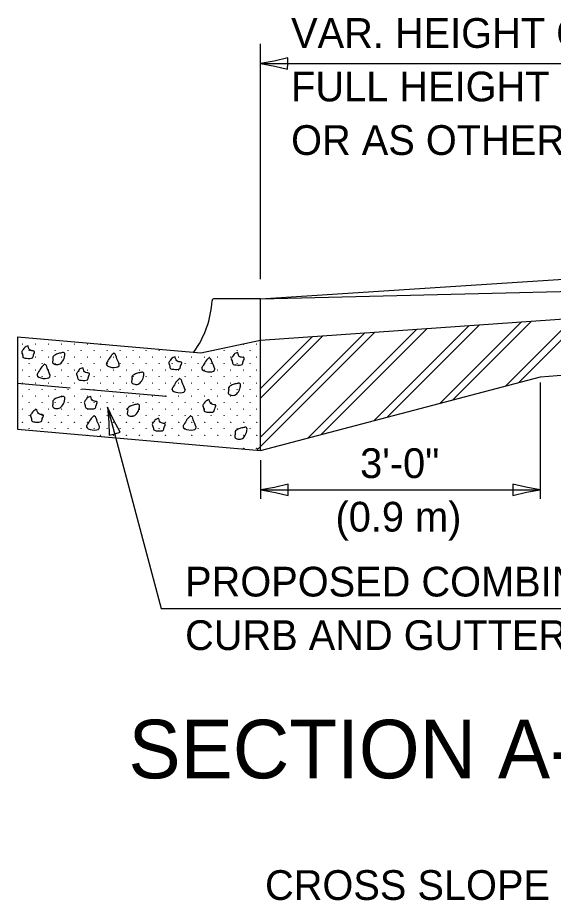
# Model space of a CAD drawing. Extents: x 0 to 2.83, y 0 to 1.83.
# Drawn here: x 1.358 to 1.5869, y 0.6163 to 0.9932 of the extents above; entities that cross this region are included whole.
import ezdxf

# ---------------------------------------------------------------- set-up
doc = ezdxf.new("R2010")
doc.units = 0
for name, color, linetype in [('RD_Pr_Roadway_Dimensions', 7, 'Continuous'), ('RD_Pr_Roadway_Items', 7, 'Continuous'), ('RD_Pr_Roadway_Notes', 7, 'Continuous')]:
    doc.layers.add(name, color=color, linetype=linetype)

msp = doc.modelspace()

# ---------------------------------------------------------------- linework, layer by layer
at = {"layer": 'RD_Pr_Roadway_Dimensions'}
for p, q in [((1.4617398108466981, 0.8814678168445271), (1.4617398108466981, 0.9819896326056128)), ((1.4617398108466981, 0.9736556326056277), (1.8504650730482757, 0.9736556326056277)), ((1.5813285438466804, 0.8373359532457223), (1.5813285438466804, 0.7876575369255063)), ((1.4617398108466981, 0.8042187207457056), (1.4617398108466981, 0.7876575369255063)), ((1.4619139914474903, 0.7915218717457173), (1.5813285438466804, 0.7915218717457173))]:
    msp.add_line(p, q, dxfattribs=at)
for points in [[(1.4733994784466982, 0.9712159422056278), (1.473406179405089, 0.9736556326056277), (1.473406179405089, 0.9760953230056277), (1.467570810846698, 0.9746655618056276), (1.4617398108466981, 0.9736556326056277), (1.467960321646698, 0.9725244186056277)], [(1.4735736590474904, 0.7890821813457174), (1.4735803600058812, 0.7915218717457173), (1.4735803600058812, 0.7939615621457172), (1.4677449914474903, 0.7925318009457174), (1.4619139914474903, 0.7915218717457173), (1.4681345022474903, 0.7903906577457173)], [(1.5696688762466806, 0.7939615621457172), (1.5696621752882898, 0.7915218717457173), (1.5696621752882898, 0.7890821813457174), (1.5754975438466805, 0.7905119425457172), (1.5813285438466804, 0.7915218717457173), (1.5751080330466805, 0.7926530857457172)]]:
    msp.add_lwpolyline(points, close=True, dxfattribs=at)
at = {"layer": 'RD_Pr_Roadway_Items'}
for p, q in [((1.4617398108466981, 0.8731713198445183), (1.8122553498466953, 0.8958102141448674)), ((1.4617398108466981, 0.8555149074453307), (1.8509280267478885, 0.8827283343444956)), ((1.4617398108466981, 0.8731713198445183), (1.8509280267478885, 0.8827283343444956)), ((1.4617398108466981, 0.8731713198445183), (1.441974896447499, 0.8731713198445183)), ((1.4617398108466981, 0.8555149074453307), (1.4617398108466981, 0.8731713198445183)), ((1.5384962332661718, 0.8285563497638707), (1.5732542760719532, 0.8633143925696989)), ((1.5440064354699559, 0.8300044856147287), (1.577621725786057, 0.8636197759348345)), ((1.5666490706464729, 0.8359657288232265), (1.5955572367935429, 0.8648738951093895)), ((1.5721592728502571, 0.8374138646740844), (1.5999246865076933, 0.8651792784745251)), ((1.4821905583703878, 0.8137375915080687), (1.5286483544876788, 0.8601953876253595)), ((1.4877007604330765, 0.815185727219787), (1.5330158042017823, 0.8605007709904952)), ((1.5103433958877797, 0.8211469705674244), (1.5509513153503636, 0.8617548900279594)), ((1.5158535980896082, 0.822595106420238), (1.5553187652055163, 0.8620602735341905)), ((1.5814248015482897, 0.8398524045461235), (1.8509280267478885, 0.8599015083444682)), ((1.3580244309474703, 0.8568762663444882), (1.3580244309474703, 0.8174289441449014)), ((1.3580244309474703, 0.8568762663444882), (1.4362956921470804, 0.8500282185460818)), ((1.4602565275134973, 0.8084849524820601), (1.5107128434801929, 0.8589412684507114)), ((1.4617394677031308, 0.8307113508535927), (1.4884098828976495, 0.8573817660461558)), ((1.4617394723188586, 0.814029963638485), (1.5063453937640867, 0.8586358850856689)), ((1.4617394723188586, 0.8347734218223398), (1.4840424330404947, 0.8570763825419736)), ((1.4362956921470804, 0.8500282185460818), (1.4617398108466981, 0.8555149074453307)), ((1.4617394723188586, 0.8555168801413295), (1.4617394723188586, 0.8555168801413295)), ((1.4617398108466981, 0.808353218144868), (1.4617398108466981, 0.8555149074453307)), ((1.3580244309474703, 0.8371434378444594), (1.380521230548293, 0.8351770305460696)), ((1.4617398108466981, 0.808353218144868), (1.5814248015482897, 0.8398524045461235)), ((1.3854166221471025, 0.8347553301449311), (1.4216324358467, 0.8315879934452852)), ((1.3580244309474703, 0.8174289441449014), (1.4617398108466981, 0.808353218144868))]:
    msp.add_line(p, q, dxfattribs=at)
for centre in [(1.3601547926770046, 0.8537668272585054), (1.3657110737221303, 0.8537668272585054), (1.3712673547712608, 0.8537668272585054), (1.3768236358163866, 0.8537668272585054), (1.382379916865517, 0.8537668272585054), (1.3879361979106428, 0.8537668272585054), (1.3934924789597267, 0.8537668272585054), (1.4546115704820946, 0.8537668272585054), (1.4601678515272203, 0.8537668272585054), (1.3601547926770046, 0.8482105466922192), (1.3629329331975883, 0.8509886869743843), (1.3657110737221303, 0.8482105466922192), (1.368489214242714, 0.8509886869743843), (1.3712673547712608, 0.8482105466922192), (1.3740454952918446, 0.8509886869743843), (1.3768236358163866, 0.8482105466922192), (1.3796017763369706, 0.8509886869743843), (1.382379916865517, 0.8482105466922192), (1.3851580573861009, 0.8509886869743843), (1.3879361979106428, 0.8482105466922192), (1.3907143384312268, 0.8509886869743843), (1.3934924789597267, 0.8482105466922192), (1.3962706194803107, 0.8509886869743843), (1.3990487600108596, 0.8482105466922192), (1.4018269005354016, 0.8509886869743843), (1.4046050410539832, 0.8482105466922192), (1.4073831815825297, 0.8509886869743843), (1.4101613221050693, 0.8482105466922192), (1.4129394626196927, 0.8509886869743843), (1.4157176031502416, 0.8482105466922192), (1.418495743676786, 0.8509886869743843), (1.4212738841993255, 0.8482105466922192), (1.4240520247239141, 0.8509886869743843), (1.4268301652444515, 0.8482105466922192), (1.432386446293582, 0.8482105466922192), (1.4379427273387078, 0.8482105466922192), (1.440720867865252, 0.8509886869743843), (1.4434990083878383, 0.8482105466922192), (1.4462771489123802, 0.8509886869743843), (1.449055289432964, 0.8482105466922192), (1.4518334299595084, 0.8509886869743843), (1.4546115704820946, 0.8482105466922192), (1.4573897110066365, 0.8509886869743843), (1.4601678515272203, 0.8482105466922192), (1.3629329331975883, 0.8454324064100539), (1.368489214242714, 0.8454324064100539), (1.3740454952918446, 0.8454324064100539), (1.3796017763369706, 0.8454324064100539), (1.3851580573861009, 0.8454324064100539), (1.3907143384312268, 0.8454324064100539), (1.3962706194803107, 0.8454324064100539), (1.4018269005354016, 0.8454324064100539), (1.4073831815825297, 0.8454324064100539), (1.4129394626196927, 0.8454324064100539), (1.418495743676786, 0.8454324064100539), (1.4240520247239141, 0.8454324064100539), (1.4296083057709958, 0.8454324064100539), (1.435164586818124, 0.8454324064100539), (1.440720867865252, 0.8454324064100539), (1.4462771489123802, 0.8454324064100539), (1.4518334299595084, 0.8454324064100539), (1.4573897110066365, 0.8454324064100539), (1.3601547926770046, 0.8426542661299375), (1.3657110737221303, 0.8426542661299375), (1.3712673547712608, 0.8426542661299375), (1.3768236358163866, 0.8426542661299375), (1.382379916865517, 0.8426542661299375), (1.3879361979106428, 0.8426542661299375), (1.3934924789597267, 0.8426542661299375), (1.3990487600108596, 0.8426542661299375), (1.4046050410539832, 0.8426542661299375), (1.4101613221050693, 0.8426542661299375), (1.4157176031502416, 0.8426542661299375), (1.4212738841993255, 0.8426542661299375), (1.4268301652444515, 0.8426542661299375), (1.432386446293582, 0.8426542661299375), (1.4379427273387078, 0.8426542661299375), (1.4434990083878383, 0.8426542661299375), (1.449055289432964, 0.8426542661299375), (1.4546115704820946, 0.8426542661299375), (1.4601678515272203, 0.8426542661299375), (1.3601547926770046, 0.8370979855736164), (1.3629329331975883, 0.839876125849728), (1.3657110737221303, 0.8370979855736164), (1.368489214242714, 0.839876125849728), (1.3712673547712608, 0.8370979855736164), (1.3740454952918446, 0.839876125849728), (1.3768236358163866, 0.8370979855736164), (1.3796017763369706, 0.839876125849728), (1.382379916865517, 0.8370979855736164), (1.3851580573861009, 0.839876125849728), (1.3879361979106428, 0.8370979855736164), (1.3907143384312268, 0.839876125849728), (1.3934924789597267, 0.8370979855736164), (1.3962706194803107, 0.839876125849728), (1.3990487600108596, 0.8370979855736164), (1.4018269005354016, 0.839876125849728), (1.4046050410539832, 0.8370979855736164), (1.4073831815825297, 0.839876125849728), (1.4101613221050693, 0.8370979855736164), (1.4129394626196927, 0.839876125849728), (1.4157176031502416, 0.8370979855736164), (1.418495743676786, 0.839876125849728), (1.4212738841993255, 0.8370979855736164), (1.4240520247239141, 0.839876125849728), (1.4268301652444515, 0.8370979855736164), (1.4296083057709958, 0.839876125849728), (1.432386446293582, 0.8370979855736164), (1.435164586818124, 0.839876125849728), (1.4379427273387078, 0.8370979855736164), (1.440720867865252, 0.839876125849728), (1.4434990083878383, 0.8370979855736164), (1.4462771489123802, 0.839876125849728), (1.449055289432964, 0.8370979855736164), (1.4518334299595084, 0.839876125849728), (1.4546115704820946, 0.8370979855736164), (1.4573897110066365, 0.839876125849728), (1.4601678515272203, 0.8370979855736164), (1.3629329331975883, 0.8343198452914511), (1.368489214242714, 0.8343198452914511), (1.3740454952918446, 0.8343198452914511), (1.3796017763369706, 0.8343198452914511), (1.3851580573861009, 0.8343198452914511), (1.3907143384312268, 0.8343198452914511), (1.3962706194803107, 0.8343198452914511), (1.4018269005354016, 0.8343198452914511), (1.4073831815825297, 0.8343198452914511), (1.4129394626196927, 0.8343198452914511), (1.418495743676786, 0.8343198452914511), (1.4240520247239141, 0.8343198452914511), (1.4296083057709958, 0.8343198452914511), (1.435164586818124, 0.8343198452914511), (1.440720867865252, 0.8343198452914511), (1.4462771489123802, 0.8343198452914511), (1.4518334299595084, 0.8343198452914511), (1.4573897110066365, 0.8343198452914511), (1.3601547926770046, 0.8315417050092859), (1.3657110737221303, 0.8315417050092859), (1.3712673547712608, 0.8315417050092859), (1.3768236358163866, 0.8315417050092859), (1.382379916865517, 0.8315417050092859), (1.3879361979106428, 0.8315417050092859), (1.3934924789597267, 0.8315417050092859), (1.3990487600108596, 0.8315417050092859), (1.4046050410539832, 0.8315417050092859), (1.4101613221050693, 0.8315417050092859), (1.4157176031502416, 0.8315417050092859), (1.4212738841993255, 0.8315417050092859), (1.4268301652444515, 0.8315417050092859), (1.432386446293582, 0.8315417050092859), (1.4379427273387078, 0.8315417050092859), (1.4434990083878383, 0.8315417050092859), (1.449055289432964, 0.8315417050092859), (1.4546115704820946, 0.8315417050092859), (1.4601678515272203, 0.8315417050092859), (1.3601547926770046, 0.825985424451009), (1.3629329331975883, 0.8287635647291696), (1.3657110737221303, 0.825985424451009), (1.368489214242714, 0.8287635647291696), (1.3712673547712608, 0.825985424451009), (1.3740454952918446, 0.8287635647291696), (1.3768236358163866, 0.825985424451009), (1.3796017763369706, 0.8287635647291696), (1.382379916865517, 0.825985424451009), (1.3851580573861009, 0.8287635647291696), (1.3879361979106428, 0.825985424451009), (1.3907143384312268, 0.8287635647291696), (1.3934924789597267, 0.825985424451009), (1.3962706194803107, 0.8287635647291696), (1.3990487600108596, 0.825985424451009), (1.4018269005354016, 0.8287635647291696), (1.4046050410539832, 0.825985424451009), (1.4073831815825297, 0.8287635647291696), (1.4101613221050693, 0.825985424451009), (1.4129394626196927, 0.8287635647291696), (1.4157176031502416, 0.825985424451009), (1.418495743676786, 0.8287635647291696), (1.4212738841993255, 0.825985424451009), (1.4240520247239141, 0.8287635647291696), (1.4268301652444515, 0.825985424451009), (1.4296083057709958, 0.8287635647291696), (1.432386446293582, 0.825985424451009), (1.435164586818124, 0.8287635647291696), (1.4379427273387078, 0.825985424451009), (1.440720867865252, 0.8287635647291696), (1.4434990083878383, 0.825985424451009), (1.4462771489123802, 0.8287635647291696), (1.449055289432964, 0.825985424451009), (1.4518334299595084, 0.8287635647291696), (1.4546115704820946, 0.825985424451009), (1.4573897110066365, 0.8287635647291696), (1.4601678515272203, 0.825985424451009), (1.3629329331975883, 0.8232072841727552), (1.368489214242714, 0.8232072841727552), (1.3740454952918446, 0.8232072841727552), (1.3796017763369706, 0.8232072841727552), (1.3851580573861009, 0.8232072841727552), (1.3907143384312268, 0.8232072841727552), (1.3962706194803107, 0.8232072841727552), (1.4018269005354016, 0.8232072841727552), (1.4073831815825297, 0.8232072841727552), (1.4129394626196927, 0.8232072841727552), (1.418495743676786, 0.8232072841727552), (1.4240520247239141, 0.8232072841727552), (1.4296083057709958, 0.8232072841727552), (1.435164586818124, 0.8232072841727552), (1.440720867865252, 0.8232072841727552), (1.4462771489123802, 0.8232072841727552), (1.4518334299595084, 0.8232072841727552), (1.4573897110066365, 0.8232072841727552), (1.3601547926770046, 0.8204291438906831), (1.3657110737221303, 0.8204291438906831), (1.3712673547712608, 0.8204291438906831), (1.3768236358163866, 0.8204291438906831), (1.382379916865517, 0.8204291438906831), (1.3879361979106428, 0.8204291438906831), (1.3934924789597267, 0.8204291438906831), (1.3990487600108596, 0.8204291438906831), (1.4046050410539832, 0.8204291438906831), (1.4101613221050693, 0.8204291438906831), (1.4157176031502416, 0.8204291438906831), (1.4212738841993255, 0.8204291438906831), (1.4268301652444515, 0.8204291438906831), (1.432386446293582, 0.8204291438906831), (1.4379427273387078, 0.8204291438906831), (1.4434990083878383, 0.8204291438906831), (1.449055289432964, 0.8204291438906831), (1.4546115704820946, 0.8204291438906831), (1.4601678515272203, 0.8204291438906831), (1.3629329331975883, 0.8176510036025574), (1.368489214242714, 0.8176510036025574), (1.3740454952918446, 0.8176510036025574), (1.3796017763369706, 0.8176510036025574), (1.3851580573861009, 0.8176510036025574), (1.3879361979106428, 0.8148728633263526), (1.3907143384312268, 0.8176510036025574), (1.3934924789597267, 0.8148728633263526), (1.3962706194803107, 0.8176510036025574), (1.3990487600108596, 0.8148728633263526), (1.4018269005354016, 0.8176510036025574), (1.4046050410539832, 0.8148728633263526), (1.4073831815825297, 0.8176510036025574), (1.4101613221050693, 0.8148728633263526), (1.4129394626196927, 0.8176510036025574), (1.4157176031502416, 0.8148728633263526), (1.418495743676786, 0.8176510036025574), (1.4212738841993255, 0.8148728633263526), (1.4240520247239141, 0.8176510036025574), (1.4268301652444515, 0.8148728633263526), (1.4296083057709958, 0.8176510036025574), (1.432386446293582, 0.8148728633263526), (1.435164586818124, 0.8176510036025574), (1.4379427273387078, 0.8148728633263526), (1.440720867865252, 0.8176510036025574), (1.4434990083878383, 0.8148728633263526), (1.4462771489123802, 0.8176510036025574), (1.449055289432964, 0.8148728633263526), (1.4518334299595084, 0.8176510036025574), (1.4546115704820946, 0.8148728633263526), (1.4573897110066365, 0.8176510036025574), (1.4601678515272203, 0.8148728633263526), (1.418495743676786, 0.8120947230501478), (1.4240520247239141, 0.8120947230501478), (1.4296083057709958, 0.8120947230501478), (1.435164586818124, 0.8120947230501478), (1.440720867865252, 0.8120947230501478), (1.4462771489123802, 0.8120947230501478), (1.4518334299595084, 0.8120947230501478), (1.4573897110066365, 0.8120947230501478), (1.4546115704820946, 0.8093165827740362), (1.4601678515272203, 0.8093165827740362)]:
    msp.add_circle(centre, 3.9288836993065006e-05, dxfattribs=at)
for centre, radius, start, end in [((1.3998311282074531, 0.8745945762125221), 0.041314576964210314, 324.0807027777778, 356.8275194444444), ((1.4420319521416898, 0.87222257452732), 0.000950128074147753, 90.5153611111111, 175.77719444444443)]:
    msp.add_arc(centre, radius, start, end, dxfattribs=at)
for points in [[(1.3625072895482635, 0.8530534605460619), (1.3608984108466642, 0.8522696478444529), (1.360403371247881, 0.8515316721449052), (1.3597479021470982, 0.850344493844491), (1.3600504263466677, 0.8495056767456611), (1.360403371247881, 0.8481764037456742), (1.3618701552478585, 0.8477272011449006), (1.3632727674474927, 0.8476813641448883), (1.3643911902478885, 0.8479563861448696), (1.3648358091470774, 0.849203152546045), (1.3652666769474733, 0.8506653528444846), (1.3636257123467035, 0.8510870532457163), (1.3625072895482635, 0.8529663702456658)], [(1.3772026317478612, 0.8501428110461129), (1.3754608257478556, 0.8497944498445285), (1.3746815967478778, 0.8495194278444541), (1.3736777664474664, 0.8489418816448567), (1.3731185550482932, 0.8482909962457051), (1.3731323061470861, 0.8473788399452721), (1.3729718766470893, 0.8460495669452851), (1.3733248215482559, 0.8454536859453102), (1.374264480048277, 0.8450915736449328), (1.3753370658467046, 0.8450640714452979), (1.3762263036470848, 0.8453665956449141), (1.376964279346679, 0.8461366572456812), (1.3775830788467067, 0.8470625646449071), (1.3780139466471026, 0.8482176570460578), (1.3781606250482599, 0.8489418816448567), (1.3781606250482599, 0.8497531965461006), (1.3776655854474742, 0.8502619872456794), (1.377266803548251, 0.850216150245667)], [(1.3990760481470719, 0.8498677890461316), (1.397925539447459, 0.8487677010461134), (1.3965229272478714, 0.8465996109452476), (1.395881209247884, 0.845265754245725), (1.4013541470482933, 0.8444681904453231), (1.4004603255482844, 0.8475117672456806), (1.3992502287478639, 0.8498265357456548), (1.3990256274474773, 0.8499273771449369)], [(1.4253498165482643, 0.8483643354452592), (1.4237363541470829, 0.8475805227456992), (1.4232458982478815, 0.8468425470460584), (1.4225904291470988, 0.8456553687456442), (1.4229067044474637, 0.8448165516448585), (1.4232458982478815, 0.8434872786448715), (1.4247264333466987, 0.8430380760460539), (1.4261152944474935, 0.8429922390460415), (1.427233717247889, 0.8432672610461158), (1.427678336147078, 0.8445140274453354), (1.428127538747898, 0.8459762277457309), (1.4264819904474995, 0.8463933444452849), (1.4253498165482643, 0.8482772451448631)], [(1.4398663944474874, 0.847988472046089), (1.438720469447457, 0.8468883840460708), (1.4373316083466623, 0.8447294613444624), (1.4366944740482595, 0.8434001883444754), (1.4421490770482912, 0.8425888734452804), (1.4412690066470752, 0.8456278665461023), (1.4400589098467014, 0.8479426350460766), (1.4398343085482705, 0.8480618112456431)], [(1.4520865386470674, 0.85022990134446), (1.4504776599474705, 0.8494644234452774), (1.4499826203466846, 0.8487126966448878), (1.4493134001470624, 0.8475392694453155), (1.449629675447474, 0.8467004523445298), (1.4499826203466846, 0.8453528445461211), (1.4514677391470863, 0.8449036419452546), (1.4528520165482524, 0.8448623886448708), (1.4539704393466923, 0.8451374106448521), (1.4544013071470883, 0.8463795933445362), (1.454864260846701, 0.8478417936449317), (1.4532049614474631, 0.8482634940460702), (1.4520865386470674, 0.8501428110461129)], [(1.369529517947462, 0.8451786639453289), (1.3683652581471006, 0.8440785759453108), (1.3669763970482616, 0.841924236945287), (1.3663530138466962, 0.8405766291449224), (1.3718076168466813, 0.8397790653445204), (1.3709321301470965, 0.8428180584452493), (1.3697036985482542, 0.8451374106448521), (1.3694790972478676, 0.8452382520460902)], [(1.385962082447483, 0.8436752103444567), (1.3843486200482573, 0.8428913976448966), (1.3838719152478955, 0.8421534219452558), (1.3831843602478957, 0.8409662436449347), (1.3835052192478894, 0.8401274265461047), (1.3838719152478955, 0.8387798187456471), (1.3853386992478731, 0.8383489509452512), (1.3867275603466656, 0.838303113945332), (1.3878597342478565, 0.8385781359453132), (1.388272267247875, 0.8398249023445328), (1.388735220947488, 0.8412871026449283), (1.3870759215482964, 0.8417042193444824), (1.385962082447483, 0.8435881200461095)], [(1.4109753333467048, 0.8417042193444824), (1.4092381110482837, 0.8413558581448538), (1.4084542983466748, 0.8410808361448725), (1.4074504680482658, 0.8405032899452751), (1.406872921846666, 0.8398524045461235), (1.4069050077478855, 0.8389402482456906), (1.4067308271470933, 0.8376109752457035), (1.4070837720482599, 0.8370150942457286), (1.4080417653467028, 0.8366529819452582), (1.4091097674474573, 0.8366117286448744), (1.4099852541470888, 0.8369280039453325), (1.4107186461471009, 0.8376797307457221), (1.4113603641470882, 0.8386239729453255), (1.41177289714706, 0.8397790653445204), (1.4119149918466793, 0.8405032899452751), (1.4119149918466793, 0.8413146048444701), (1.4114382870482733, 0.8418050607457204), (1.4110395051470945, 0.8417775585460854)], [(1.4272016313466698, 0.8390685918445145), (1.4260511226471035, 0.8379685038444964), (1.4246622615482647, 0.8358141648444725), (1.4240251272478595, 0.8344803081448567), (1.4294980650482687, 0.8336735769452904), (1.4286042435482598, 0.8367263211449054), (1.4273895630482571, 0.8390273385460866), (1.4271832965482945, 0.8391419310461176)], [(1.4522469681470642, 0.8370288453445216), (1.4505097458466876, 0.8366667330461001), (1.449712182048288, 0.8363917110461188), (1.4487221028466697, 0.8358141648444725), (1.448149140346701, 0.8351632794453209), (1.448194977346667, 0.8342511231448879), (1.4480207967478769, 0.8329172664452722), (1.4483554068466635, 0.832325969144926), (1.4493134001470624, 0.8319638568444555), (1.450395153346703, 0.8319363546449138), (1.4512752237478725, 0.8322388788445299), (1.4520086157478846, 0.8329906056449194), (1.4526136641470704, 0.8339302641448942), (1.4530628667478902, 0.8351036913444666), (1.4532049614474631, 0.8358141648444725), (1.4532049614474631, 0.8366254797457163), (1.4527099218466772, 0.8371159356449177), (1.4523111399475008, 0.8370884334452828)], [(1.3772026317478612, 0.8313863106448581), (1.3754608257478556, 0.8310379494453226), (1.3746815967478778, 0.8307629274452483), (1.3736777664474664, 0.830199132344537), (1.3731185550482932, 0.8295161610461218), (1.3731323061470861, 0.8286177558444818), (1.3729718766470893, 0.8272884828444947), (1.3733248215482559, 0.8266926018445199), (1.374264480048277, 0.8263488243445201), (1.3753370658467046, 0.8263029873445077), (1.3762263036470848, 0.8266238463445013), (1.376964279346679, 0.8273618220460979), (1.3775830788467067, 0.8283014805460727), (1.3780139466471026, 0.8294611566448962), (1.3781606250482599, 0.830199132344537), (1.3781606250482599, 0.8310104472456877), (1.3776655854474742, 0.8314871520460961), (1.377266803548251, 0.8314413150460837)], [(1.3892485953466955, 0.8314734009452541), (1.3876351329474699, 0.8307033393444871), (1.387140093346684, 0.8299516125460533), (1.3864708731470619, 0.8287781853445252), (1.3867733973466778, 0.8279393682456953), (1.387140093346684, 0.8266100952457083), (1.3886068773466616, 0.8261425578444642), (1.3900140732478803, 0.8261013045461295), (1.3911279123466915, 0.8263763265461107), (1.3915587801470874, 0.8276230929453303), (1.3920079827478609, 0.8290990443445189), (1.390348683346667, 0.8295024099452799), (1.3892485953466955, 0.8313863106448581)], [(1.4398984803467045, 0.8300662050460843), (1.438289601647061, 0.8293007271448528), (1.4377945620482775, 0.8285627514453051), (1.4371253418466996, 0.8273755731448909), (1.4374416171470645, 0.8265230049453122), (1.4377945620482775, 0.8251891482456964), (1.439261346048255, 0.82472619454613), (1.4406502071470941, 0.8247124434452882), (1.441782381048285, 0.8249874654452695), (1.4422132488466788, 0.8262158970460673), (1.44265786774787, 0.8276918484452558), (1.4410169031471003, 0.8280997977456456), (1.4398984803467045, 0.8299791147456882)], [(1.366256756147089, 0.825840033644848), (1.3646616285482875, 0.8250745557456655), (1.3641528378467063, 0.8243365800461178), (1.363479033947502, 0.8231494017457036), (1.3637998929474957, 0.8223105846449179), (1.3641528378467063, 0.8209629768444603), (1.3656333729474792, 0.8205275253445288), (1.3670405688466958, 0.8204862720461008), (1.3681406568466674, 0.8207612940460821), (1.3685715246470633, 0.8219897256449242), (1.3690344783466764, 0.8234656770460685), (1.3673751789474848, 0.8238873774452513), (1.366256756147089, 0.8257666944452939)], [(1.4090914326470798, 0.8280997977456456), (1.4073542103467032, 0.8277514365461102), (1.4065703976470965, 0.8274764145461289), (1.4055665673466853, 0.8269126194453245), (1.40499360484667, 0.826247982945331), (1.4050394418466825, 0.825335826644898), (1.4048652612478927, 0.8240019699452823), (1.4051998713466793, 0.8234106726449361), (1.406157864647078, 0.8230623114453075), (1.4072442015482567, 0.8230164744452951), (1.4081196882478881, 0.8233373334452887), (1.4088530802478536, 0.8240753091449295), (1.4094764634474635, 0.8250149676449043), (1.4099073312478594, 0.8261746437456836), (1.4100494259474787, 0.8269126194453245), (1.4100494259474787, 0.8277239343445194), (1.4095543863466928, 0.8282006391449278), (1.409173939247894, 0.8281731369452928)], [(1.3906328727478614, 0.8231356506448617), (1.3894686129475, 0.8220355626449366), (1.3880660007478658, 0.8198628888445353), (1.3874609523466777, 0.8185290321449196), (1.3929155553466628, 0.817736052046102), (1.392040068647078, 0.8207750451448751), (1.3908116370482824, 0.8230898136448492), (1.3905870357478958, 0.8231906550460872)], [(1.4183321718466921, 0.8220905670460691), (1.416700374647089, 0.8213250891449307), (1.4162236698466806, 0.8205871134452899), (1.4155544496470585, 0.8193999351448757), (1.4158569738466746, 0.8185611180460458), (1.4162236698466806, 0.8172272613444743), (1.4176904538467048, 0.8167643076449079), (1.4190793149474996, 0.8167368054452729), (1.4202114888466884, 0.8170118274452542), (1.4206286055482913, 0.8182402590460521), (1.4210915592478577, 0.8197162104453338), (1.4194322598466638, 0.8201241597457235), (1.4183321718466921, 0.8220034767456731)], [(1.4319045075482677, 0.8231356506448617), (1.4307402477478597, 0.8220355626449366), (1.4293559703466936, 0.8198628888445353), (1.4287142523467062, 0.8185290321449196), (1.434173439048276, 0.817736052046102), (1.4332933686470601, 0.8207750451448751), (1.4320832718466863, 0.8230898136448492), (1.4318724216470948, 0.8231906550460872)], [(1.4550705273466638, 0.8182540101449383), (1.4533149702478654, 0.8179102326449385), (1.4525357412478874, 0.8176352106448641), (1.4515273272478941, 0.817053080745731), (1.4509543647478789, 0.8164021953445305), (1.4510047854474732, 0.8154900390460533), (1.4508122700482595, 0.8141607660460664), (1.4511789660482655, 0.8135648850460915), (1.4521186245482869, 0.8132027727457141), (1.4532049614474631, 0.8131752705460792), (1.4540804481470946, 0.8134777947456954), (1.454800089048267, 0.8142341052457136), (1.45543722334667, 0.8151737637456884), (1.4558680911470658, 0.8163288561448833), (1.4559964347478922, 0.817053080745731), (1.4559964347478922, 0.8178643956449261), (1.4555197299474838, 0.8183594352457119), (1.4551209480482608, 0.8183273493444925)]]:
    msp.add_spline(points, degree=3, dxfattribs=at)
at = {"layer": 'RD_Pr_Roadway_Notes'}
for p, q in [((1.3964908413466985, 0.8267980269452935), (1.4193723816309578, 0.7409307669882109)), ((1.4193723816309578, 0.7409307669882109), (1.7631466241556695, 0.7409307669882109))]:
    msp.add_line(p, q, dxfattribs=at)
msp.add_lwpolyline([(1.397135667588691, 0.8149033164861027), (1.3994948191561545, 0.815525038314921), (1.4018522452912177, 0.8161532351515682), (1.398968143075284, 0.8214236903225502), (1.3964908413466985, 0.8267980269452935), (1.3969994926734985, 0.8204959896910037)], close=True, dxfattribs=at)

# ---------------------------------------------------------------- texts
at = {"layer": 'RD_Pr_Roadway_Dimensions'}
for s, p in [('VAR. HEIGHT CURB PRIVATE ENT.', (1.4748806241369794, 0.9802964373092917)), ('FULL HEIGHT CURB COMMERCIAL ENT.', (1.4748806241369794, 0.9574364373092917)), ('OR AS OTHERWISE SHOWN ON PLANS', (1.4748806241369794, 0.9345764373092916)), ('3\'-0"', (1.5043765649031597, 0.7966064554452528)), ('(0.9 m)', (1.4938545374641354, 0.7737464554452528))]:
    msp.add_text(s, height=0.0127, dxfattribs=at).set_placement(p)
at = {"layer": 'RD_Pr_Roadway_Notes'}
for s, height, p in [('PROPOSED COMBINATION CONCRETE', 0.0127, (1.429575987947498, 0.7460253835158055)), ('CURB AND GUTTER (DEPRESSED)', 0.0127, (1.429575987947498, 0.7231653835158054)), ('SECTION A-A WITHOUT SIDEWALK', 0.024999999999999998, (1.405360442545792, 0.6683767338914552)), ('CROSS SLOPE FOR SIDEWALK:', 0.0127, (1.4637272050559043, 0.61646521122668))]:
    msp.add_text(s, height=height, dxfattribs=at).set_placement(p)

doc.saveas('drawing.dxf')
